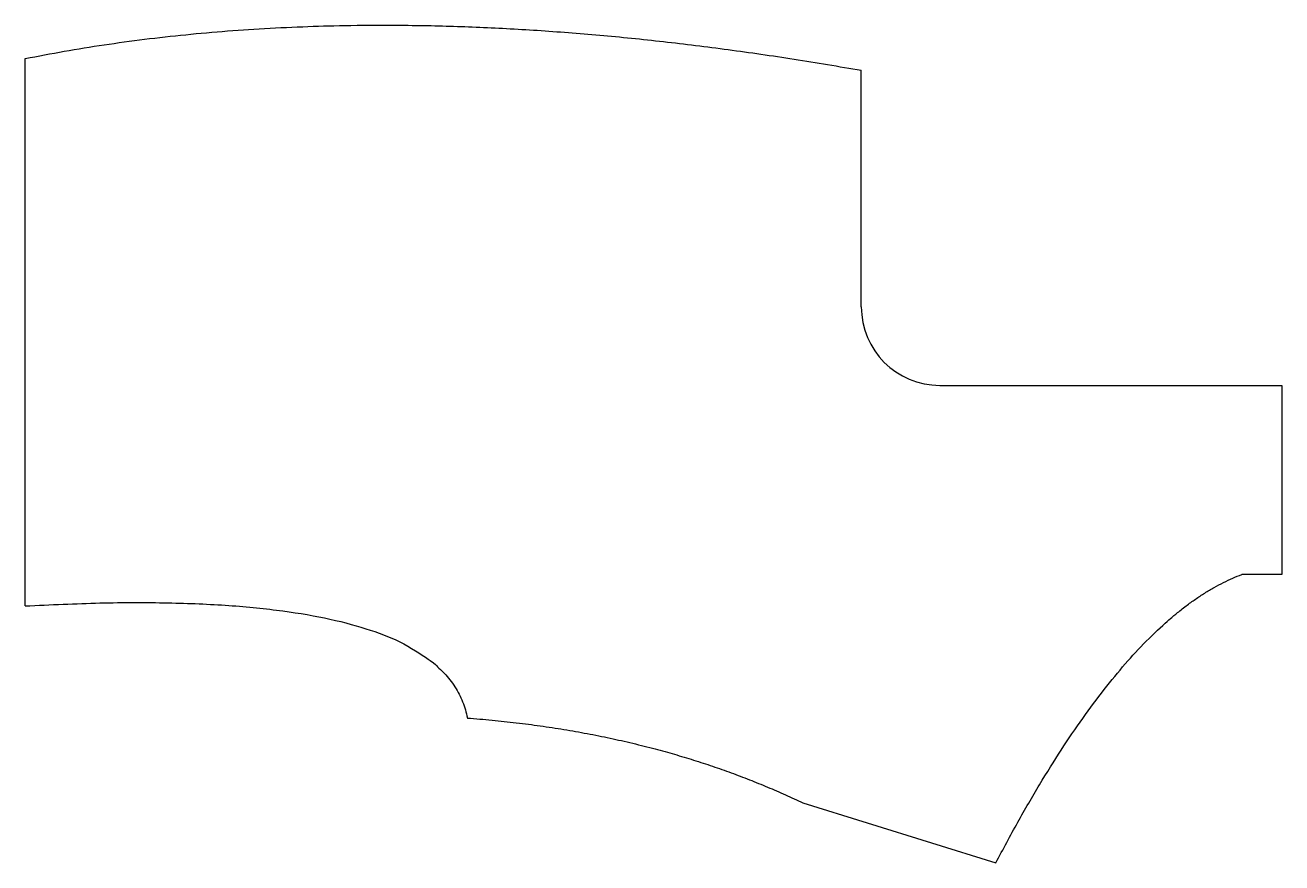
# Model space of a CAD drawing. Header units: millimetres. Extents: x 89 to 234, y -160 to -64.
import ezdxf

# ---------------------------------------------------------------- set-up
doc = ezdxf.new("R2010")
doc.units = ezdxf.units.MM
doc.layers.add('Sketch', color=7, linetype='CONTINUOUS')

msp = doc.modelspace()

# ---------------------------------------------------------------- linework, layer by layer
at = {"layer": 'Sketch'}
for p, q in [((88.81, -130.56), (88.81, -67.52)), ((185.1, -96.11), (185.1, -68.87)), ((194.15, -105.16), (233.53, -105.16)), ((233.53, -105.16), (233.53, -126.94)), ((233.53, -126.94), (228.93, -126.94)), ((178.38, -153.25), (200.59, -160.15))]:
    msp.add_line(p, q, dxfattribs=at)
msp.add_arc((194.15, -96.11), 9.05, 180, -90, dxfattribs=at)
for points in [[(88.81, -67.52), (130.23, -59.2), (185.1, -68.87)], [(200.59, -160.15), (215.35, -131.95), (228.93, -126.94)], [(88.81, -130.56), (136.72, -127.89), (139.74, -143.47)], [(139.74, -143.47), (161.23, -145.06), (178.38, -153.25)]]:
    msp.add_open_spline(points, degree=2, dxfattribs=at)

doc.saveas('drawing.dxf')
